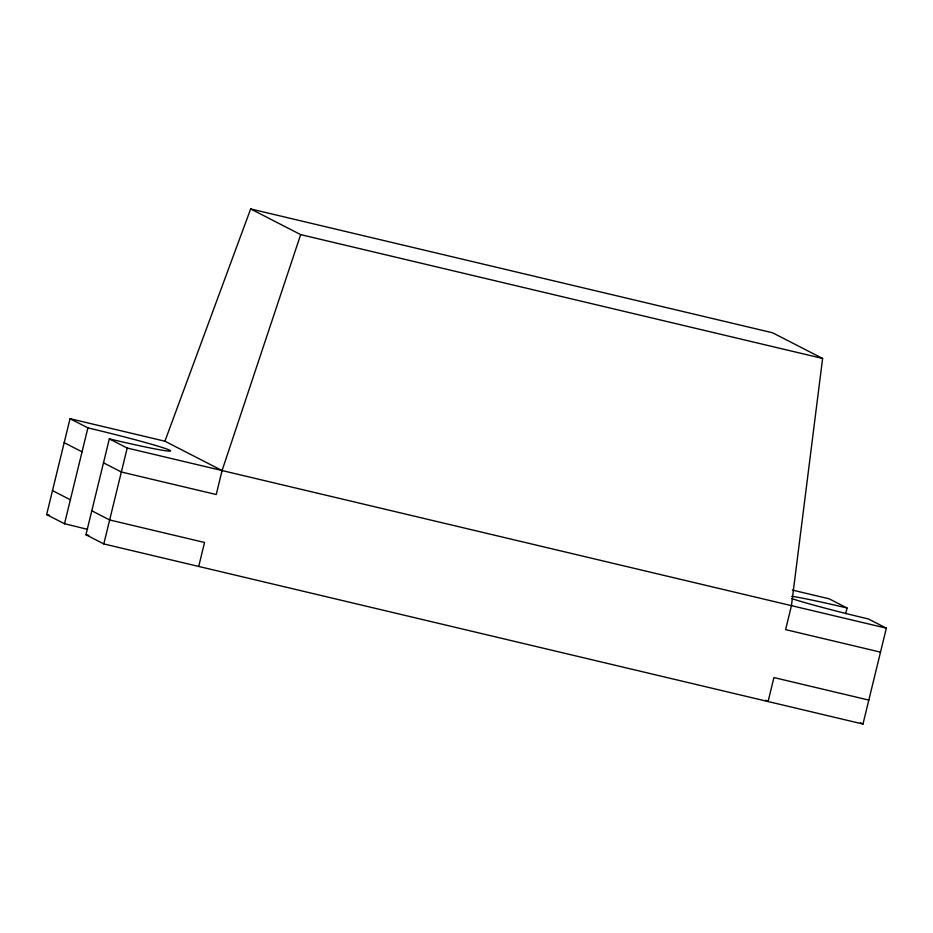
<?xml version="1.0" encoding="UTF-8"?>
<svg xmlns="http://www.w3.org/2000/svg" width="933" height="933" viewBox="0 0 933 933"><rect width="100%" height="100%" fill="white"/><g stroke="black" fill="none" stroke-linecap="round" stroke-linejoin="round"><path stroke-width="1.4" d="M103.481 462.838L121.348 472.016L216.234 494.525L222.077 470.559L164.919 441.204L250.662 208.945L772.582 332.778L822.603 358.459L791.452 605.645L785.609 629.623L880.507 652.144M87.585 529.384A74.08 2.846 13.7 0 0 64.517 523.751L46.65 514.584L70.022 418.695L164.919 441.204M64.517 523.751L87.889 427.862L70.022 418.695M791.802 598.601A74.08 2.846 13.7 0 0 868.483 618.999L886.35 628.166L862.978 724.055L103.808 543.927L85.953 534.761L109.324 438.872A74.08 2.846 13.7 0 0 169.783 450.254A74.08 2.846 13.7 0 0 87.889 427.862M103.808 543.927L127.191 448.038L109.324 438.872M198.706 566.448L204.549 542.47L109.651 519.961L91.796 510.783M845.671 613.634L847.047 607.989L829.192 598.823L792.362 590.076M222.077 470.559L300.671 234.626L250.662 208.945M300.671 234.626L822.603 358.459M127.191 448.038L886.35 628.166M868.821 700.088L773.923 677.568L768.081 701.546L765.538 700.24M46.65 514.584L49.484 515.249M860.424 722.748L862.978 724.055M64.179 442.662L82.046 451.84M52.493 490.606L70.36 499.785M88.787 535.425A74.08 2.846 13.7 0 1 85.953 534.761M791.802 596.269A74.08 2.846 13.7 0 1 847.047 607.989"/></g></svg>
